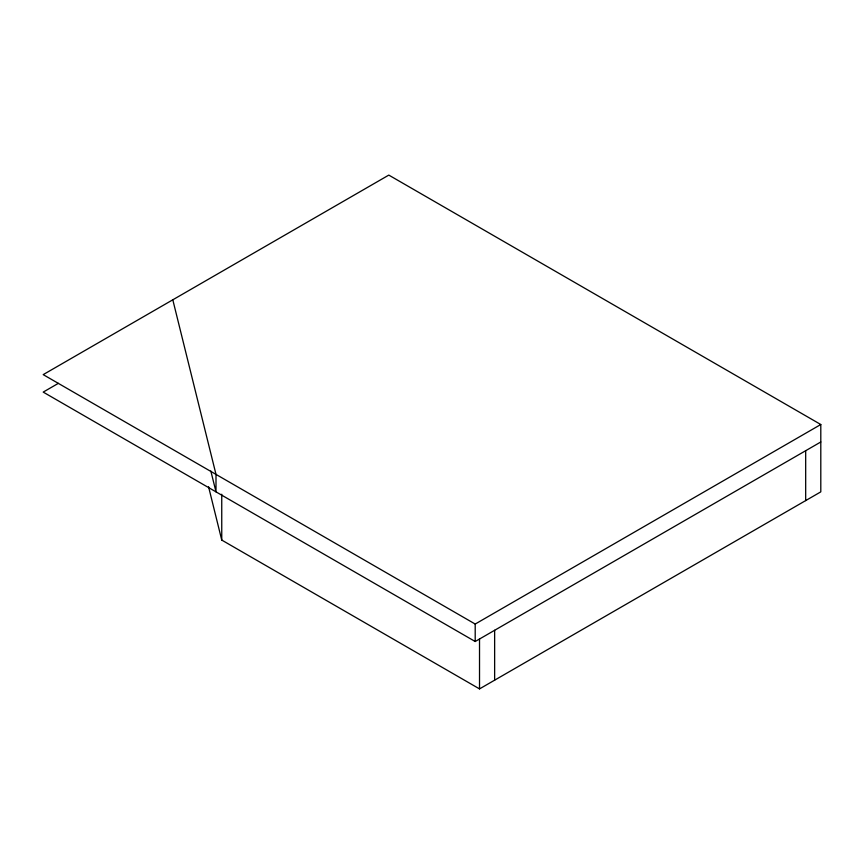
<?xml version="1.0" encoding="UTF-8"?>
<svg xmlns="http://www.w3.org/2000/svg" width="864" height="864" viewBox="0 0 864 864"><rect width="100%" height="100%" fill="white"/><g stroke="black" fill="none" stroke-linecap="round" stroke-linejoin="round"><path stroke-width="1.3" d="M58.374 383.335L43.2 392.094L475.2 641.509L820.8 441.979M820.8 424.516L388.8 175.1L43.2 374.63L475.2 624.046L820.8 424.516L820.8 491.864L479.52 688.9L221.746 540.076L208.57 486.756M172.8 299.808L216 474.401L216 491.854L210.838 471.01M805.68 450.706L805.68 500.591M494.64 630.288L494.64 680.162M479.52 639.014L479.52 688.9M475.2 624.046L475.2 641.509M221.746 494.23L221.756 540.076"/></g></svg>
